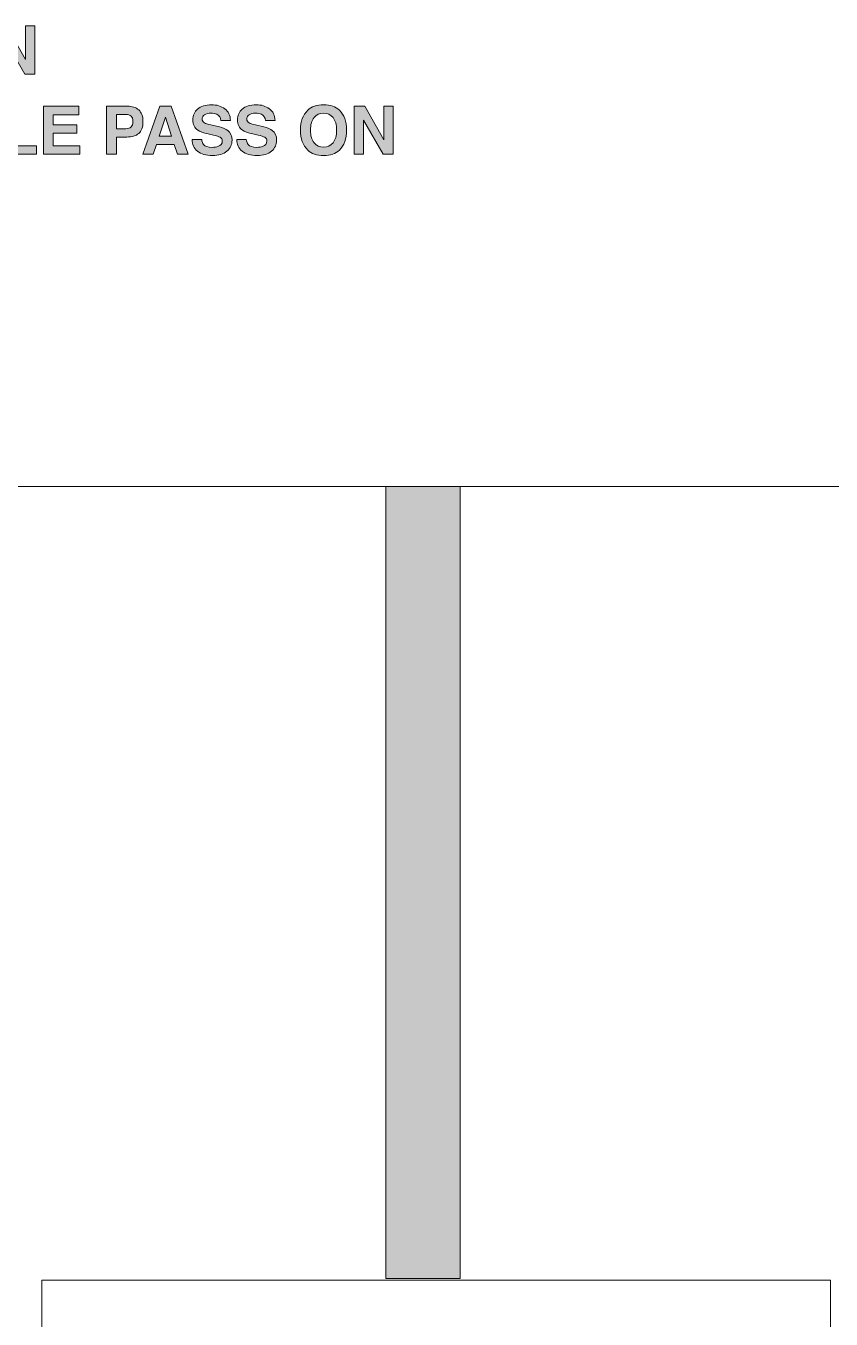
# Model space of a CAD drawing. Header units: millimetres. Extents: x 30 to 180, y -224 to -28.
# Drawn here: x 79.1 to 130, y -126.1 to -44.3 of the extents above; entities that cross this region are included whole.
import ezdxf

# ---------------------------------------------------------------- set-up
doc = ezdxf.new("R2010")
doc.units = ezdxf.units.MM
doc.header["$MEASUREMENT"] = 0
doc.layers.add('Layer 1', color=7, linetype='Continuous', lineweight=0)

# ---------------------------------------------------------------- blocks, each defined once
blk = doc.blocks.new('Block_0')
at = {"layer": 'Layer 1', "color": 5, "lineweight": 0}
for points in [[(180.175, -223.737), (29.875, -223.737), (29.875, -73.437), (180.175, -73.437)], [(129.975, -173.537), (80.075, -173.537), (80.075, -123.637), (129.975, -123.637)]]:
    blk.add_lwpolyline(points, close=True, dxfattribs=at)
blk = doc.blocks.new('Block_4')
at = {"layer": 'Layer 1'}
h = blk.add_hatch(color=7, dxfattribs=at)
h.dxf.hatch_style = 2
edge = h.paths.add_edge_path()
edge.add_spline(control_points=[(77.177, -44.286), (77.177, -44.286), (77.845, -44.286), (77.845, -44.286), (77.845, -44.286), (79.054, -46.41), (79.054, -46.41), (79.054, -46.41), (79.054, -44.286), (79.054, -44.286), (79.054, -44.286), (79.648, -44.286), (79.648, -44.286), (79.648, -44.286), (79.648, -47.333), (79.648, -47.333), (79.648, -47.333), (79.011, -47.333), (79.011, -47.333), (79.011, -47.333), (77.771, -45.171), (77.771, -45.171), (77.771, -45.171), (77.771, -47.333), (77.771, -47.333), (77.771, -47.333), (77.177, -47.333), (77.177, -47.333), (77.177, -47.333), (77.177, -44.286), (77.177, -44.286)], knot_values=[0, 0, 0, 0, 1, 1, 1, 2, 2, 2, 3, 3, 3, 4, 4, 4, 5, 5, 5, 6, 6, 6, 7, 7, 7, 8, 8, 8, 9, 9, 9, 10, 10, 10, 10], degree=3, periodic=0)
h = blk.add_hatch(color=7, dxfattribs=at)
h.dxf.hatch_style = 2
edge = h.paths.add_edge_path()
edge.add_spline(control_points=[(77.585, -49.366), (77.585, -49.366), (78.221, -49.366), (78.221, -49.366), (78.221, -49.366), (78.221, -51.865), (78.221, -51.865), (78.221, -51.865), (79.743, -51.865), (79.743, -51.865), (79.743, -51.865), (79.743, -52.412), (79.743, -52.412), (79.743, -52.412), (77.585, -52.412), (77.585, -52.412), (77.585, -52.412), (77.585, -49.366), (77.585, -49.366)], knot_values=[0, 0, 0, 0, 1, 1, 1, 2, 2, 2, 3, 3, 3, 4, 4, 4, 5, 5, 5, 6, 6, 6, 6], degree=3, periodic=0)
h = blk.add_hatch(color=7, dxfattribs=at)
h.dxf.hatch_style = 2
edge = h.paths.add_edge_path()
edge.add_spline(control_points=[(82.424, -49.905), (82.424, -49.905), (80.811, -49.905), (80.811, -49.905), (80.811, -49.905), (80.811, -50.552), (80.811, -50.552), (80.811, -50.552), (82.291, -50.552), (82.291, -50.552), (82.291, -50.552), (82.291, -51.081), (82.291, -51.081), (82.291, -51.081), (80.811, -51.081), (80.811, -51.081), (80.811, -51.081), (80.811, -51.865), (80.811, -51.865), (80.811, -51.865), (82.498, -51.865), (82.498, -51.865), (82.498, -51.865), (82.498, -52.412), (82.498, -52.412), (82.498, -52.412), (80.189, -52.412), (80.189, -52.412), (80.189, -52.412), (80.189, -49.366), (80.189, -49.366), (80.189, -49.366), (82.424, -49.366), (82.424, -49.366), (82.424, -49.366), (82.424, -49.905), (82.424, -49.905)], knot_values=[0, 0, 0, 0, 1, 1, 1, 2, 2, 2, 3, 3, 3, 4, 4, 4, 5, 5, 5, 6, 6, 6, 7, 7, 7, 8, 8, 8, 9, 9, 9, 10, 10, 10, 11, 11, 11, 12, 12, 12, 12], degree=3, periodic=0)
h = blk.add_hatch(color=7, dxfattribs=at)
h.dxf.hatch_style = 2
edge = h.paths.add_edge_path()
edge.add_spline(control_points=[(85.73, -49.996), (85.649, -49.929), (85.536, -49.895), (85.391, -49.895), (85.391, -49.895), (84.817, -49.895), (84.817, -49.895), (84.817, -49.895), (84.817, -50.792), (84.817, -50.792), (84.817, -50.792), (85.391, -50.792), (85.391, -50.792), (85.536, -50.792), (85.649, -50.755), (85.73, -50.682), (85.81, -50.609), (85.851, -50.494), (85.851, -50.335), (85.851, -50.177), (85.81, -50.064), (85.73, -49.996)], knot_values=[0, 0, 0, 0, 1, 1, 1, 2, 2, 2, 3, 3, 3, 4, 4, 4, 5, 5, 5, 6, 6, 6, 7, 7, 7, 7], degree=3, periodic=0)
edge = h.paths.add_edge_path()
edge.add_spline(control_points=[(86.216, -51.094), (86.037, -51.243), (85.783, -51.317), (85.452, -51.317), (85.452, -51.317), (84.817, -51.317), (84.817, -51.317), (84.817, -51.317), (84.817, -52.412), (84.817, -52.412), (84.817, -52.412), (84.185, -52.412), (84.185, -52.412), (84.185, -52.412), (84.185, -49.366), (84.185, -49.366), (84.185, -49.366), (85.493, -49.366), (85.493, -49.366), (85.795, -49.366), (86.035, -49.444), (86.214, -49.601), (86.394, -49.758), (86.483, -50.002), (86.483, -50.331), (86.483, -50.691), (86.394, -50.945), (86.216, -51.094)], knot_values=[0, 0, 0, 0, 1, 1, 1, 2, 2, 2, 3, 3, 3, 4, 4, 4, 5, 5, 5, 6, 6, 6, 7, 7, 7, 8, 8, 8, 9, 9, 9, 9], degree=3, periodic=0)
h = blk.add_hatch(color=7, dxfattribs=at)
h.dxf.hatch_style = 2
edge = h.paths.add_edge_path()
edge.add_spline(control_points=[(87.511, -51.261), (87.511, -51.261), (88.291, -51.261), (88.291, -51.261), (88.291, -51.261), (87.906, -50.062), (87.906, -50.062), (87.906, -50.062), (87.511, -51.261), (87.511, -51.261)], knot_values=[0, 0, 0, 0, 1, 1, 1, 2, 2, 2, 3, 3, 3, 3], degree=3, periodic=0)
edge = h.paths.add_edge_path()
edge.add_spline(control_points=[(87.553, -49.366), (87.553, -49.366), (88.273, -49.366), (88.273, -49.366), (88.273, -49.366), (89.351, -52.412), (89.351, -52.412), (89.351, -52.412), (88.661, -52.412), (88.661, -52.412), (88.661, -52.412), (88.46, -51.786), (88.46, -51.786), (88.46, -51.786), (87.338, -51.786), (87.338, -51.786), (87.338, -51.786), (87.131, -52.412), (87.131, -52.412), (87.131, -52.412), (86.465, -52.412), (86.465, -52.412), (86.465, -52.412), (87.553, -49.366), (87.553, -49.366)], knot_values=[0, 0, 0, 0, 1, 1, 1, 2, 2, 2, 3, 3, 3, 4, 4, 4, 5, 5, 5, 6, 6, 6, 7, 7, 7, 8, 8, 8, 8], degree=3, periodic=0)
h = blk.add_hatch(color=7, dxfattribs=at)
h.dxf.hatch_style = 2
edge = h.paths.add_edge_path()
edge.add_spline(control_points=[(90.198, -51.472), (90.217, -51.611), (90.256, -51.715), (90.314, -51.784), (90.419, -51.909), (90.6, -51.972), (90.856, -51.972), (91.01, -51.972), (91.134, -51.956), (91.23, -51.923), (91.411, -51.859), (91.502, -51.741), (91.502, -51.569), (91.502, -51.469), (91.458, -51.391), (91.369, -51.336), (91.28, -51.282), (91.139, -51.234), (90.946, -51.193), (90.946, -51.193), (90.616, -51.121), (90.616, -51.121), (90.292, -51.049), (90.069, -50.971), (89.948, -50.887), (89.742, -50.746), (89.64, -50.527), (89.64, -50.228), (89.64, -49.955), (89.74, -49.728), (89.941, -49.548), (90.142, -49.367), (90.437, -49.277), (90.826, -49.277), (91.151, -49.277), (91.428, -49.362), (91.658, -49.532), (91.887, -49.702), (92.008, -49.949), (92.019, -50.273), (92.019, -50.273), (91.407, -50.273), (91.407, -50.273), (91.396, -50.09), (91.314, -49.96), (91.161, -49.882), (91.059, -49.831), (90.933, -49.806), (90.782, -49.806), (90.614, -49.806), (90.48, -49.839), (90.379, -49.905), (90.279, -49.971), (90.229, -50.064), (90.229, -50.182), (90.229, -50.291), (90.278, -50.372), (90.377, -50.426), (90.441, -50.462), (90.576, -50.504), (90.782, -50.552), (90.782, -50.552), (91.317, -50.678), (91.317, -50.678), (91.551, -50.733), (91.727, -50.807), (91.843, -50.899), (92.025, -51.043), (92.116, -51.25), (92.116, -51.522), (92.116, -51.8), (92.008, -52.031), (91.793, -52.215), (91.578, -52.399), (91.274, -52.491), (90.881, -52.491), (90.48, -52.491), (90.165, -52.4), (89.935, -52.219), (89.705, -52.038), (89.59, -51.789), (89.59, -51.472), (89.59, -51.472), (90.198, -51.472), (90.198, -51.472)], knot_values=[0, 0, 0, 0, 1, 1, 1, 2, 2, 2, 3, 3, 3, 4, 4, 4, 5, 5, 5, 6, 6, 6, 7, 7, 7, 8, 8, 8, 9, 9, 9, 10, 10, 10, 11, 11, 11, 12, 12, 12, 13, 13, 13, 14, 14, 14, 15, 15, 15, 16, 16, 16, 17, 17, 17, 18, 18, 18, 19, 19, 19, 20, 20, 20, 21, 21, 21, 22, 22, 22, 23, 23, 23, 24, 24, 24, 25, 25, 25, 26, 26, 26, 27, 27, 27, 28, 28, 28, 28], degree=3, periodic=0)
h = blk.add_hatch(color=7, dxfattribs=at)
h.dxf.hatch_style = 2
edge = h.paths.add_edge_path()
edge.add_spline(control_points=[(93.021, -51.472), (93.041, -51.611), (93.08, -51.715), (93.137, -51.784), (93.243, -51.909), (93.424, -51.972), (93.68, -51.972), (93.833, -51.972), (93.958, -51.956), (94.053, -51.923), (94.235, -51.859), (94.326, -51.741), (94.326, -51.569), (94.326, -51.469), (94.281, -51.391), (94.192, -51.336), (94.103, -51.282), (93.962, -51.234), (93.769, -51.193), (93.769, -51.193), (93.439, -51.121), (93.439, -51.121), (93.115, -51.049), (92.893, -50.971), (92.771, -50.887), (92.566, -50.746), (92.463, -50.527), (92.463, -50.228), (92.463, -49.955), (92.564, -49.728), (92.765, -49.548), (92.965, -49.367), (93.26, -49.277), (93.65, -49.277), (93.975, -49.277), (94.252, -49.362), (94.481, -49.532), (94.711, -49.702), (94.831, -49.949), (94.842, -50.273), (94.842, -50.273), (94.231, -50.273), (94.231, -50.273), (94.219, -50.09), (94.137, -49.96), (93.985, -49.882), (93.883, -49.831), (93.757, -49.806), (93.605, -49.806), (93.437, -49.806), (93.303, -49.839), (93.203, -49.905), (93.102, -49.971), (93.052, -50.064), (93.052, -50.182), (93.052, -50.291), (93.102, -50.372), (93.201, -50.426), (93.264, -50.462), (93.399, -50.504), (93.605, -50.552), (93.605, -50.552), (94.14, -50.678), (94.14, -50.678), (94.375, -50.733), (94.55, -50.807), (94.667, -50.899), (94.849, -51.043), (94.94, -51.25), (94.94, -51.522), (94.94, -51.8), (94.832, -52.031), (94.617, -52.215), (94.402, -52.399), (94.098, -52.491), (93.705, -52.491), (93.304, -52.491), (92.988, -52.4), (92.758, -52.219), (92.529, -52.038), (92.414, -51.789), (92.414, -51.472), (92.414, -51.472), (93.021, -51.472), (93.021, -51.472)], knot_values=[0, 0, 0, 0, 1, 1, 1, 2, 2, 2, 3, 3, 3, 4, 4, 4, 5, 5, 5, 6, 6, 6, 7, 7, 7, 8, 8, 8, 9, 9, 9, 10, 10, 10, 11, 11, 11, 12, 12, 12, 13, 13, 13, 14, 14, 14, 15, 15, 15, 16, 16, 16, 17, 17, 17, 18, 18, 18, 19, 19, 19, 20, 20, 20, 21, 21, 21, 22, 22, 22, 23, 23, 23, 24, 24, 24, 25, 25, 25, 26, 26, 26, 27, 27, 27, 28, 28, 28, 28], degree=3, periodic=0)
h = blk.add_hatch(color=7, dxfattribs=at)
h.dxf.hatch_style = 2
edge = h.paths.add_edge_path()
edge.add_spline(control_points=[(98.51, -51.679), (98.659, -51.493), (98.733, -51.228), (98.733, -50.885), (98.733, -50.543), (98.659, -50.279), (98.51, -50.092), (98.362, -49.905), (98.162, -49.812), (97.91, -49.812), (97.658, -49.812), (97.457, -49.905), (97.306, -50.091), (97.156, -50.277), (97.081, -50.542), (97.081, -50.885), (97.081, -51.228), (97.156, -51.493), (97.306, -51.679), (97.457, -51.865), (97.658, -51.958), (97.91, -51.958), (98.162, -51.958), (98.362, -51.865), (98.51, -51.679)], knot_values=[0, 0, 0, 0, 1, 1, 1, 2, 2, 2, 3, 3, 3, 4, 4, 4, 5, 5, 5, 6, 6, 6, 7, 7, 7, 8, 8, 8, 8], degree=3, periodic=0)
edge = h.paths.add_edge_path()
edge.add_spline(control_points=[(98.908, -52.142), (98.678, -52.379), (98.345, -52.497), (97.91, -52.497), (97.474, -52.497), (97.142, -52.379), (96.912, -52.142), (96.603, -51.851), (96.449, -51.432), (96.449, -50.885), (96.449, -50.327), (96.603, -49.908), (96.912, -49.628), (97.142, -49.391), (97.474, -49.273), (97.91, -49.273), (98.345, -49.273), (98.678, -49.391), (98.908, -49.628), (99.216, -49.908), (99.369, -50.327), (99.369, -50.885), (99.369, -51.432), (99.216, -51.851), (98.908, -52.142)], knot_values=[0, 0, 0, 0, 1, 1, 1, 2, 2, 2, 3, 3, 3, 4, 4, 4, 5, 5, 5, 6, 6, 6, 7, 7, 7, 8, 8, 8, 8], degree=3, periodic=0)
h = blk.add_hatch(color=7, dxfattribs=at)
h.dxf.hatch_style = 2
edge = h.paths.add_edge_path()
edge.add_spline(control_points=[(99.845, -49.366), (99.845, -49.366), (100.512, -49.366), (100.512, -49.366), (100.512, -49.366), (101.722, -51.49), (101.722, -51.49), (101.722, -51.49), (101.722, -49.366), (101.722, -49.366), (101.722, -49.366), (102.315, -49.366), (102.315, -49.366), (102.315, -49.366), (102.315, -52.412), (102.315, -52.412), (102.315, -52.412), (101.678, -52.412), (101.678, -52.412), (101.678, -52.412), (100.438, -50.251), (100.438, -50.251), (100.438, -50.251), (100.438, -52.412), (100.438, -52.412), (100.438, -52.412), (99.845, -52.412), (99.845, -52.412), (99.845, -52.412), (99.845, -49.366), (99.845, -49.366)], knot_values=[0, 0, 0, 0, 1, 1, 1, 2, 2, 2, 3, 3, 3, 4, 4, 4, 5, 5, 5, 6, 6, 6, 7, 7, 7, 8, 8, 8, 9, 9, 9, 10, 10, 10, 10], degree=3, periodic=0)
for points, knots in [([(77.177, -44.286), (77.177, -44.286), (77.845, -44.286), (77.845, -44.286), (77.845, -44.286), (79.054, -46.41), (79.054, -46.41), (79.054, -46.41), (79.054, -44.286), (79.054, -44.286), (79.054, -44.286), (79.648, -44.286), (79.648, -44.286), (79.648, -44.286), (79.648, -47.333), (79.648, -47.333), (79.648, -47.333), (79.011, -47.333), (79.011, -47.333), (79.011, -47.333), (77.771, -45.171), (77.771, -45.171), (77.771, -45.171), (77.771, -47.333), (77.771, -47.333), (77.771, -47.333), (77.177, -47.333), (77.177, -47.333), (77.177, -47.333), (77.177, -44.286), (77.177, -44.286)], [0, 0, 0, 0, 1, 1, 1, 2, 2, 2, 3, 3, 3, 4, 4, 4, 5, 5, 5, 6, 6, 6, 7, 7, 7, 8, 8, 8, 9, 9, 9, 10, 10, 10, 10]), ([(77.585, -49.366), (77.585, -49.366), (78.221, -49.366), (78.221, -49.366), (78.221, -49.366), (78.221, -51.865), (78.221, -51.865), (78.221, -51.865), (79.743, -51.865), (79.743, -51.865), (79.743, -51.865), (79.743, -52.412), (79.743, -52.412), (79.743, -52.412), (77.585, -52.412), (77.585, -52.412), (77.585, -52.412), (77.585, -49.366), (77.585, -49.366)], [0, 0, 0, 0, 1, 1, 1, 2, 2, 2, 3, 3, 3, 4, 4, 4, 5, 5, 5, 6, 6, 6, 6]), ([(82.424, -49.905), (82.424, -49.905), (80.811, -49.905), (80.811, -49.905), (80.811, -49.905), (80.811, -50.552), (80.811, -50.552), (80.811, -50.552), (82.291, -50.552), (82.291, -50.552), (82.291, -50.552), (82.291, -51.081), (82.291, -51.081), (82.291, -51.081), (80.811, -51.081), (80.811, -51.081), (80.811, -51.081), (80.811, -51.865), (80.811, -51.865), (80.811, -51.865), (82.498, -51.865), (82.498, -51.865), (82.498, -51.865), (82.498, -52.412), (82.498, -52.412), (82.498, -52.412), (80.189, -52.412), (80.189, -52.412), (80.189, -52.412), (80.189, -49.366), (80.189, -49.366), (80.189, -49.366), (82.424, -49.366), (82.424, -49.366), (82.424, -49.366), (82.424, -49.905), (82.424, -49.905)], [0, 0, 0, 0, 1, 1, 1, 2, 2, 2, 3, 3, 3, 4, 4, 4, 5, 5, 5, 6, 6, 6, 7, 7, 7, 8, 8, 8, 9, 9, 9, 10, 10, 10, 11, 11, 11, 12, 12, 12, 12]), ([(86.216, -51.094), (86.037, -51.243), (85.783, -51.317), (85.452, -51.317), (85.452, -51.317), (84.817, -51.317), (84.817, -51.317), (84.817, -51.317), (84.817, -52.412), (84.817, -52.412), (84.817, -52.412), (84.185, -52.412), (84.185, -52.412), (84.185, -52.412), (84.185, -49.366), (84.185, -49.366), (84.185, -49.366), (85.493, -49.366), (85.493, -49.366), (85.795, -49.366), (86.035, -49.444), (86.214, -49.601), (86.394, -49.758), (86.483, -50.002), (86.483, -50.331), (86.483, -50.691), (86.394, -50.945), (86.216, -51.094)], [0, 0, 0, 0, 1, 1, 1, 2, 2, 2, 3, 3, 3, 4, 4, 4, 5, 5, 5, 6, 6, 6, 7, 7, 7, 8, 8, 8, 9, 9, 9, 9]), ([(85.73, -49.996), (85.649, -49.929), (85.536, -49.895), (85.391, -49.895), (85.391, -49.895), (84.817, -49.895), (84.817, -49.895), (84.817, -49.895), (84.817, -50.792), (84.817, -50.792), (84.817, -50.792), (85.391, -50.792), (85.391, -50.792), (85.536, -50.792), (85.649, -50.755), (85.73, -50.682), (85.81, -50.609), (85.851, -50.494), (85.851, -50.335), (85.851, -50.177), (85.81, -50.064), (85.73, -49.996)], [0, 0, 0, 0, 1, 1, 1, 2, 2, 2, 3, 3, 3, 4, 4, 4, 5, 5, 5, 6, 6, 6, 7, 7, 7, 7]), ([(87.553, -49.366), (87.553, -49.366), (88.273, -49.366), (88.273, -49.366), (88.273, -49.366), (89.351, -52.412), (89.351, -52.412), (89.351, -52.412), (88.661, -52.412), (88.661, -52.412), (88.661, -52.412), (88.46, -51.786), (88.46, -51.786), (88.46, -51.786), (87.338, -51.786), (87.338, -51.786), (87.338, -51.786), (87.131, -52.412), (87.131, -52.412), (87.131, -52.412), (86.465, -52.412), (86.465, -52.412), (86.465, -52.412), (87.553, -49.366), (87.553, -49.366)], [0, 0, 0, 0, 1, 1, 1, 2, 2, 2, 3, 3, 3, 4, 4, 4, 5, 5, 5, 6, 6, 6, 7, 7, 7, 8, 8, 8, 8]), ([(90.198, -51.472), (90.217, -51.611), (90.256, -51.715), (90.314, -51.784), (90.419, -51.909), (90.6, -51.972), (90.856, -51.972), (91.01, -51.972), (91.134, -51.956), (91.23, -51.923), (91.411, -51.859), (91.502, -51.741), (91.502, -51.569), (91.502, -51.469), (91.458, -51.391), (91.369, -51.336), (91.28, -51.282), (91.139, -51.234), (90.946, -51.193), (90.946, -51.193), (90.616, -51.121), (90.616, -51.121), (90.292, -51.049), (90.069, -50.971), (89.948, -50.887), (89.742, -50.746), (89.64, -50.527), (89.64, -50.228), (89.64, -49.955), (89.74, -49.728), (89.941, -49.548), (90.142, -49.367), (90.437, -49.277), (90.826, -49.277), (91.151, -49.277), (91.428, -49.362), (91.658, -49.532), (91.887, -49.702), (92.008, -49.949), (92.019, -50.273), (92.019, -50.273), (91.407, -50.273), (91.407, -50.273), (91.396, -50.09), (91.314, -49.96), (91.161, -49.882), (91.059, -49.831), (90.933, -49.806), (90.782, -49.806), (90.614, -49.806), (90.48, -49.839), (90.379, -49.905), (90.279, -49.971), (90.229, -50.064), (90.229, -50.182), (90.229, -50.291), (90.278, -50.372), (90.377, -50.426), (90.441, -50.462), (90.576, -50.504), (90.782, -50.552), (90.782, -50.552), (91.317, -50.678), (91.317, -50.678), (91.551, -50.733), (91.727, -50.807), (91.843, -50.899), (92.025, -51.043), (92.116, -51.25), (92.116, -51.522), (92.116, -51.8), (92.008, -52.031), (91.793, -52.215), (91.578, -52.399), (91.274, -52.491), (90.881, -52.491), (90.48, -52.491), (90.165, -52.4), (89.935, -52.219), (89.705, -52.038), (89.59, -51.789), (89.59, -51.472), (89.59, -51.472), (90.198, -51.472), (90.198, -51.472)], [0, 0, 0, 0, 1, 1, 1, 2, 2, 2, 3, 3, 3, 4, 4, 4, 5, 5, 5, 6, 6, 6, 7, 7, 7, 8, 8, 8, 9, 9, 9, 10, 10, 10, 11, 11, 11, 12, 12, 12, 13, 13, 13, 14, 14, 14, 15, 15, 15, 16, 16, 16, 17, 17, 17, 18, 18, 18, 19, 19, 19, 20, 20, 20, 21, 21, 21, 22, 22, 22, 23, 23, 23, 24, 24, 24, 25, 25, 25, 26, 26, 26, 27, 27, 27, 28, 28, 28, 28]), ([(93.021, -51.472), (93.041, -51.611), (93.08, -51.715), (93.137, -51.784), (93.243, -51.909), (93.424, -51.972), (93.68, -51.972), (93.833, -51.972), (93.958, -51.956), (94.053, -51.923), (94.235, -51.859), (94.326, -51.741), (94.326, -51.569), (94.326, -51.469), (94.281, -51.391), (94.192, -51.336), (94.103, -51.282), (93.962, -51.234), (93.769, -51.193), (93.769, -51.193), (93.439, -51.121), (93.439, -51.121), (93.115, -51.049), (92.893, -50.971), (92.771, -50.887), (92.566, -50.746), (92.463, -50.527), (92.463, -50.228), (92.463, -49.955), (92.564, -49.728), (92.765, -49.548), (92.965, -49.367), (93.26, -49.277), (93.65, -49.277), (93.975, -49.277), (94.252, -49.362), (94.481, -49.532), (94.711, -49.702), (94.831, -49.949), (94.842, -50.273), (94.842, -50.273), (94.231, -50.273), (94.231, -50.273), (94.219, -50.09), (94.137, -49.96), (93.985, -49.882), (93.883, -49.831), (93.757, -49.806), (93.605, -49.806), (93.437, -49.806), (93.303, -49.839), (93.203, -49.905), (93.102, -49.971), (93.052, -50.064), (93.052, -50.182), (93.052, -50.291), (93.102, -50.372), (93.201, -50.426), (93.264, -50.462), (93.399, -50.504), (93.605, -50.552), (93.605, -50.552), (94.14, -50.678), (94.14, -50.678), (94.375, -50.733), (94.55, -50.807), (94.667, -50.899), (94.849, -51.043), (94.94, -51.25), (94.94, -51.522), (94.94, -51.8), (94.832, -52.031), (94.617, -52.215), (94.402, -52.399), (94.098, -52.491), (93.705, -52.491), (93.304, -52.491), (92.988, -52.4), (92.758, -52.219), (92.529, -52.038), (92.414, -51.789), (92.414, -51.472), (92.414, -51.472), (93.021, -51.472), (93.021, -51.472)], [0, 0, 0, 0, 1, 1, 1, 2, 2, 2, 3, 3, 3, 4, 4, 4, 5, 5, 5, 6, 6, 6, 7, 7, 7, 8, 8, 8, 9, 9, 9, 10, 10, 10, 11, 11, 11, 12, 12, 12, 13, 13, 13, 14, 14, 14, 15, 15, 15, 16, 16, 16, 17, 17, 17, 18, 18, 18, 19, 19, 19, 20, 20, 20, 21, 21, 21, 22, 22, 22, 23, 23, 23, 24, 24, 24, 25, 25, 25, 26, 26, 26, 27, 27, 27, 28, 28, 28, 28]), ([(98.908, -52.142), (98.678, -52.379), (98.345, -52.497), (97.91, -52.497), (97.474, -52.497), (97.142, -52.379), (96.912, -52.142), (96.603, -51.851), (96.449, -51.432), (96.449, -50.885), (96.449, -50.327), (96.603, -49.908), (96.912, -49.628), (97.142, -49.391), (97.474, -49.273), (97.91, -49.273), (98.345, -49.273), (98.678, -49.391), (98.908, -49.628), (99.216, -49.908), (99.369, -50.327), (99.369, -50.885), (99.369, -51.432), (99.216, -51.851), (98.908, -52.142)], [0, 0, 0, 0, 1, 1, 1, 2, 2, 2, 3, 3, 3, 4, 4, 4, 5, 5, 5, 6, 6, 6, 7, 7, 7, 8, 8, 8, 8]), ([(98.51, -51.679), (98.659, -51.493), (98.733, -51.228), (98.733, -50.885), (98.733, -50.543), (98.659, -50.279), (98.51, -50.092), (98.362, -49.905), (98.162, -49.812), (97.91, -49.812), (97.658, -49.812), (97.457, -49.905), (97.306, -50.091), (97.156, -50.277), (97.081, -50.542), (97.081, -50.885), (97.081, -51.228), (97.156, -51.493), (97.306, -51.679), (97.457, -51.865), (97.658, -51.958), (97.91, -51.958), (98.162, -51.958), (98.362, -51.865), (98.51, -51.679)], [0, 0, 0, 0, 1, 1, 1, 2, 2, 2, 3, 3, 3, 4, 4, 4, 5, 5, 5, 6, 6, 6, 7, 7, 7, 8, 8, 8, 8]), ([(99.845, -49.366), (99.845, -49.366), (100.512, -49.366), (100.512, -49.366), (100.512, -49.366), (101.722, -51.49), (101.722, -51.49), (101.722, -51.49), (101.722, -49.366), (101.722, -49.366), (101.722, -49.366), (102.315, -49.366), (102.315, -49.366), (102.315, -49.366), (102.315, -52.412), (102.315, -52.412), (102.315, -52.412), (101.678, -52.412), (101.678, -52.412), (101.678, -52.412), (100.438, -50.251), (100.438, -50.251), (100.438, -50.251), (100.438, -52.412), (100.438, -52.412), (100.438, -52.412), (99.845, -52.412), (99.845, -52.412), (99.845, -52.412), (99.845, -49.366), (99.845, -49.366)], [0, 0, 0, 0, 1, 1, 1, 2, 2, 2, 3, 3, 3, 4, 4, 4, 5, 5, 5, 6, 6, 6, 7, 7, 7, 8, 8, 8, 9, 9, 9, 10, 10, 10, 10]), ([(87.511, -51.261), (87.511, -51.261), (88.291, -51.261), (88.291, -51.261), (88.291, -51.261), (87.906, -50.062), (87.906, -50.062), (87.906, -50.062), (87.511, -51.261), (87.511, -51.261)], [0, 0, 0, 0, 1, 1, 1, 2, 2, 2, 3, 3, 3, 3])]:
    blk.add_open_spline(points, degree=3, knots=knots, dxfattribs=at)
blk = doc.blocks.new('Block_3')
at = {"layer": 'Layer 1'}
blk.add_blockref('Block_4', (0, 0), dxfattribs=at)

msp = doc.modelspace()

# ---------------------------------------------------------------- hatches: boundary and pattern name
at = {"layer": 'Layer 1'}
h = msp.add_hatch(color=7, dxfattribs=at)
h.dxf.hatch_style = 2
h.paths.add_polyline_path([(101.85, -123.537), (106.561, -123.537), (106.561, -73.437), (101.85, -73.437)])

# ---------------------------------------------------------------- linework, layer by layer
at = {"layer": 'Layer 1', "color": 7, "lineweight": 0}
msp.add_lwpolyline([(101.85, -123.537), (106.561, -123.537), (106.561, -73.437), (101.85, -73.437)], close=True, dxfattribs=at)

# ---------------------------------------------------------------- block references
at = {"layer": 'Layer 1'}
for name in ['Block_3', 'Block_0']:
    msp.add_blockref(name, (0, 0), dxfattribs=at)

doc.saveas('drawing.dxf')
